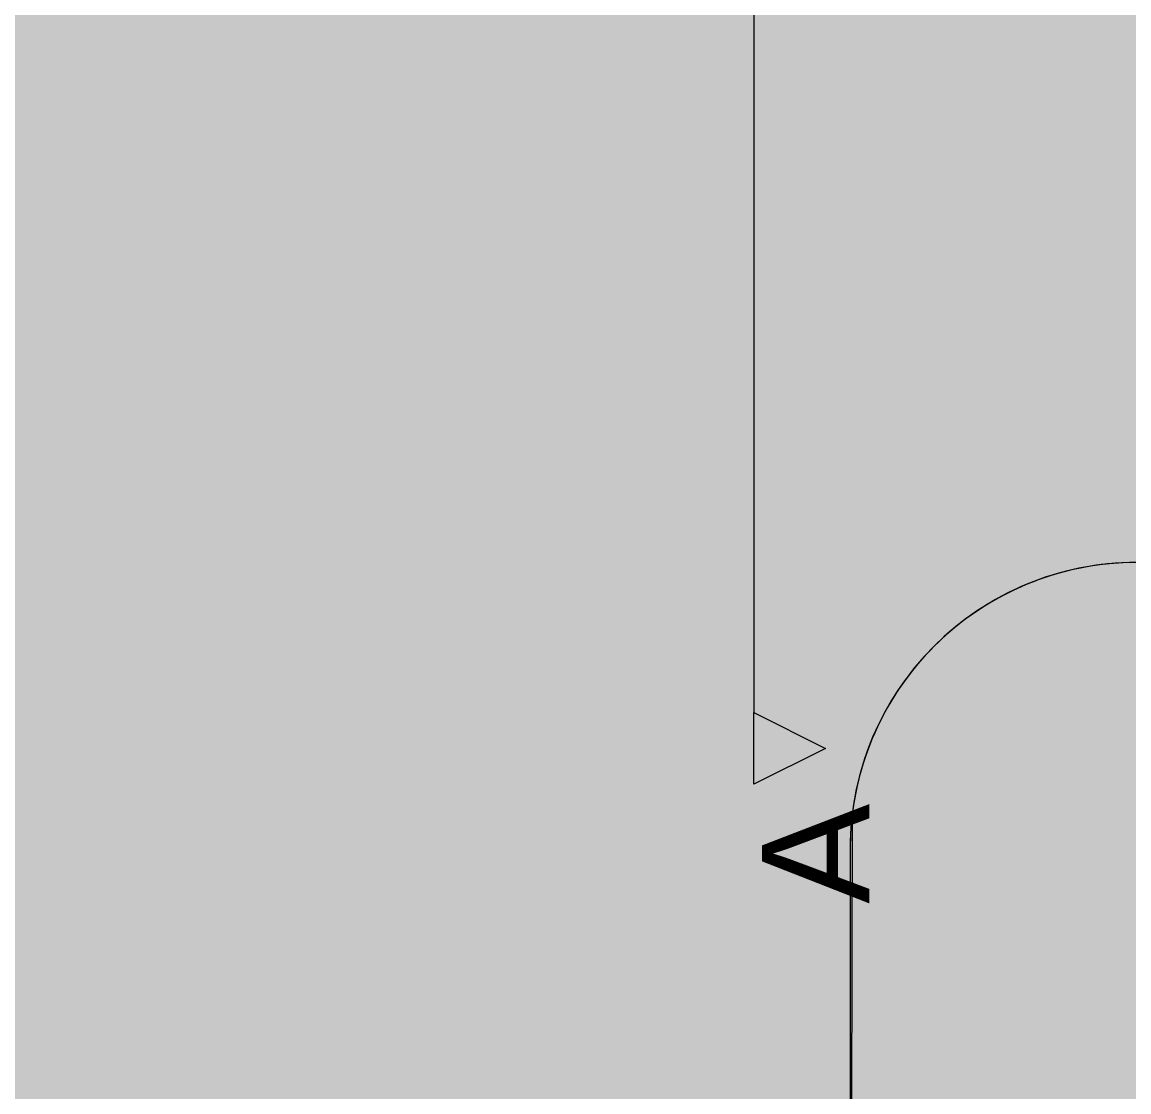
# Model space of a CAD drawing. Header units: millimetres. Extents: x 141848 to 1648660, y -821378 to -151356.
# Drawn here: x 167533 to 175264, y -269309 to -261834 of the extents above; entities that cross this region are included whole.
import ezdxf

# ---------------------------------------------------------------- set-up
doc = ezdxf.new("R2010")
doc.units = ezdxf.units.MM
doc.header["$MEASUREMENT"] = 0
doc.layers.add('Marques - Coupes', color=7, linetype='Continuous')
doc.layers.add('Sols_ Dalles', color=7, linetype='Continuous')
doc.styles.add('STYLE_GENERE_2', font='')
doc.styles.get('STYLE_GENERE_2').set_extended_font_data('Arial')

# ---------------------------------------------------------------- blocks, each defined once
blk = doc.blocks.new('Dalle_27_1', base_point=(175317, -265609.8))
at = {"layer": 'Sols_ Dalles', "linetype": 'Continuous', "lineweight": 0, "true_color": 0x2e271c}
blk.add_hatch(color=250, dxfattribs=at).paths.add_polyline_path([(175317, -265609.8, 0.414214), (173317, -267609.8), (173317, -273599, 0.415791), (175327.8, -275599), (194877.9, -275451.7, 0.414214), (196867.1, -273441), (196856.2, -271418.8, -0.001346), (196856.2, -271408), (196856.2, -267609.8), (196856.2, -267109.8, 0.414214), (195356.2, -265609.8), (190394.7, -265609.8), (190394.7, -270609.8), (190571.1, -270609.8), (190571.1, -267596.8), (195571.1, -267563.7), (195571.1, -271408), (195571.2, -271408, 0.001346), (195571.2, -271425.7), (195571.1, -271425.7), (195582, -273450.5), (175394.7, -273590.2), (175394.7, -271810.1), (175394.7, -270609.8), (175394.7, -265609.8)])
at = {"layer": 'Sols_ Dalles', "color": 250, "linetype": 'Continuous', "lineweight": 5, "true_color": 0x1f1f1f, "flags": 128}
blk.add_lwpolyline([(195582, -273450.5), (175394.7, -273590.2), (175394.7, -271810.1), (175394.7, -270609.8), (175394.7, -265609.8), (175317, -265609.8, 0.414214), (173317, -267609.8), (173317, -273599, 0.415791), (175327.8, -275599), (194877.9, -275451.7, 0.414214)], format="xyb", dxfattribs=at)
blk = doc.blocks.new('Plan de coupe_1_1', base_point=(172643.7, -165306))
at = {"layer": 'Marques - Coupes', "linetype": 'Continuous', "lineweight": 0, "true_color": 0x000000}
blk.add_hatch(color=18, dxfattribs=at).paths.add_polyline_path([(172643.7, -267158.9), (173143.7, -266908.9), (172643.7, -266658.9)])
at = {"layer": 'Marques - Coupes', "color": 7, "linetype": 'Continuous', "lineweight": 5}
blk.add_line((172643.7, -165556), (172643.7, -266658.9), dxfattribs=at)
at = {"layer": 'Marques - Coupes', "color": 7, "linetype": 'Continuous', "lineweight": 5, "flags": 128}
blk.add_lwpolyline([(172643.7, -267158.9), (172643.7, -266658.9), (173143.7, -266908.9)], close=True, dxfattribs=at)
at = {"layer": 'Marques - Coupes', "color": 7, "lineweight": 5, "insert": (173450.9, -267994.6), "char_height": 750, "attachment_point": 7, "rotation": 90, "style": 'STYLE_GENERE_2'}
blk.add_mtext('\\A1;{\\pql;\\pt0;\\fArial|b0|i0|c0|p38;A}', dxfattribs=at)

msp = doc.modelspace()

# ---------------------------------------------------------------- hatches: boundary and pattern name
at = {"linetype": 'Continuous', "lineweight": 0, "true_color": 0x6f6f6f}
h = msp.add_hatch(color=8, dxfattribs=at)
h.paths.add_polyline_path([(141848.442, -295062.571), (269220.821, -293826.868), (269220.821, -270902.734), (268763.049, -270902.734), (254213.6, -271040.575), (254213.6, -163437.635), (153156.2, -163437.635), (153156.2, -271040.575), (153182.962, -271040.57), (153183.146, -272000.514, -0.40942736), (149183.681, -275935.042), (141848.442, -275935.042)])
h.paths.add_polyline_path([(158435.584, -260639.953), (155145.584, -260639.953), (155145.584, -248364.953), (155145.584, -243089.974), (155145.584, -242189.974), (158435.584, -242189.974)], flags=0)
h.paths.add_polyline_path([(161503.433, -171995.57), (161503.433, -193810.571), (161503.433, -230015.57), (161503.433, -260810.571), (196775.042, -260810.571), (196775.042, -222495.57), (186955.542, -222495.57), (186955.542, -218295.57), (196754.55, -218295.57), (196754.55, -208495.57), (196754.55, -204495.57), (193355.542, -204495.57), (193355.542, -195161.535), (195576.034, -195161.535), (195576.034, -189810.571), (217850.068, -189810.571), (217850.068, -262266.885), (245610.045, -262266.885), (245610.045, -253395.571), (245626.034, -253395.571), (246426.034, -253395.571), (247826.034, -253395.571), (247826.034, -248005.571), (247826.034, -246605.571), (245626.034, -246605.571), (245610.045, -246605.571), (245610.045, -171995.57), (212806.28, -171995.57)], flags=0)
h.paths.add_polyline_path([(162737.042, -269433.913, -0.09031866), (162858.773, -268727.623, -0.20144873), (163912.639, -267592.74, -0.10421145), (164718.006, -267415.055), (165317.979, -267409.371, -0.10404461), (166125.354, -267571.244, -0.23825546), (167284.257, -268953.318, -0.05518862), (167336.836, -269390.334), (167338.931, -269611.438), (167351.046, -270890.267), (167092.583, -271892.761, -0.26794919), (165370.083, -272909.124), (164770.11, -272914.808, -0.19371746), (163379.252, -272370.185, -0.07056876), (163028.663, -271931.262, -0.1316525), (162751.253, -270933.845)], flags=0)
h.paths.add_polyline_path([(175327.752, -275599.002, -0.4157911), (173316.986, -273599.031), (173316.986, -273452.052), (173330.488, -267377.824, -0.3805567), (175316.986, -265609.826), (175394.714, -265609.826), (175394.714, -270609.826), (190394.714, -270609.826), (190394.714, -265609.826), (195356.191, -265609.826, -0.41421356), (196856.191, -267109.826), (196856.191, -273660.699, -0.34550161), (195137.285, -275433.432)], flags=0)
h.paths.add_polyline_path([(205510.093, -271504.083, -0.13447393), (205230.948, -270484.937), (205230.948, -268984.937, -0.41421356), (207230.948, -266984.937), (207830.948, -266984.937, -0.41421356), (209830.948, -268984.937), (209830.948, -270484.937, -0.12882035), (209574.03, -271465.581, -0.27093629), (207830.948, -272484.937), (207230.948, -272484.937, -0.26498)], flags=0)
h.paths.add_polyline_path([(217862.687, -273329.325), (217869.949, -267730.336, -0.09856151), (218100.718, -266943.721), (218117.681, -266951.545, -0.258849), (219955.479, -265605.827), (219953.141, -265587.294), (220637.569, -265587.294), (220637.569, -265687.294), (220637.569, -270687.294), (250537.569, -270687.294), (250537.569, -265687.294), (252208.004, -265687.294), (254186.294, -265687.294), (254186.294, -267687.294), (254186.294, -271062.255, 0.00134576), (254186.323, -271073.021), (254197.209, -273095.233, -0.41421356), (252208.004, -275105.97), (243484.534, -275105.97, -0.00518896), (243431.438, -275116.103), (235447.992, -275196.191), (220071.012, -275253.24, -0.38655333), (217873.089, -273475.385, -0.02518922)], flags=0)
at = {"layer": 'Sols_ Dalles', "linetype": 'Continuous', "lineweight": 0, "true_color": 0x2e271c}
h = msp.add_hatch(color=250, dxfattribs=at)
edge = h.paths.add_edge_path()
edge.add_arc((175316.986, -273599.031), 2000, 180, 270.3084255)
edge.add_line((175327.752, -275599.002), (194877.901, -275451.732))
edge.add_arc((194867.135, -273451.761), 2000, 270.3084255, 360.3084255)
edge.add_line((196867.106, -273440.995), (196856.22, -271418.783))
edge.add_line((196856.22, -271418.783), (196856.22, -271563.708))
edge.add_line((196856.22, -271563.708), (195571.834, -271563.708))
edge.add_line((195571.834, -271563.708), (195581.991, -273450.488))
edge.add_line((195581.991, -273450.488), (175394.714, -273590.232))
edge.add_line((175394.714, -273590.232), (175394.714, -271810.115))
edge.add_line((175394.714, -271810.115), (175394.714, -271796.274))
edge.add_line((175394.714, -271796.274), (174332.384, -271810.115))
edge.add_line((174332.384, -271810.115), (174328.476, -271510.141))
edge.add_line((174328.476, -271510.141), (175394.714, -271496.248))
edge.add_line((175394.714, -271496.248), (175394.714, -270609.826))
edge.add_line((175394.714, -270609.826), (175394.714, -265609.826))
edge.add_line((175394.714, -265609.826), (175316.986, -265609.826))
edge.add_arc((175316.986, -267609.826), 2000, 90, 180)
edge.add_line((173316.986, -267609.826), (173316.986, -273599.031))

# ---------------------------------------------------------------- linework, layer by layer
at = {"color": 9, "linetype": 'Continuous', "lineweight": 5}
msp.add_lwpolyline([(173316.986, -273452.052), (173316.986, -273599.031, 0.4157911), (175327.752, -275599.002), (195137.285, -275433.432, 0.34550161), (196856.191, -273660.699), (196856.191, -267109.826, 0.41421356), (195356.191, -265609.826), (190394.714, -265609.826), (190394.714, -270609.826), (175394.714, -270609.826), (175394.714, -265609.826), (175316.986, -265609.826, 0.3805567), (173330.488, -267377.824)], format="xyb", close=True, dxfattribs=at)
at = {"layer": 'Sols_ Dalles', "color": 7, "linetype": 'Continuous', "lineweight": 5, "flags": 128}
msp.add_lwpolyline([(173316.986, -273599.031, 0.4157911), (175327.752, -275599.002), (194877.901, -275451.732, 0.41421356), (196867.106, -273440.995), (196856.22, -271418.783), (196856.22, -271563.708), (195571.834, -271563.708), (195581.991, -273450.488), (175394.714, -273590.232), (175394.714, -271810.115), (175394.714, -271796.274), (174332.384, -271810.115), (174328.476, -271510.141), (175394.714, -271496.248), (175394.714, -270609.826), (175394.714, -265609.826), (175316.986, -265609.826, 0.41421356), (173316.986, -267609.826)], format="xyb", close=True, dxfattribs=at)

# ---------------------------------------------------------------- block references
at = {"layer": 'Marques - Coupes', "color": 7, "lineweight": 5}
msp.add_blockref('Plan de coupe_1_1', (172643.741, -165305.968), dxfattribs=at)
at = {"layer": 'Sols_ Dalles', "color": 250, "linetype": 'Continuous', "lineweight": 5, "true_color": 0x1f1f1f}
msp.add_blockref('Dalle_27_1', (175316.986, -265609.826), dxfattribs=at)

doc.saveas('drawing.dxf')
